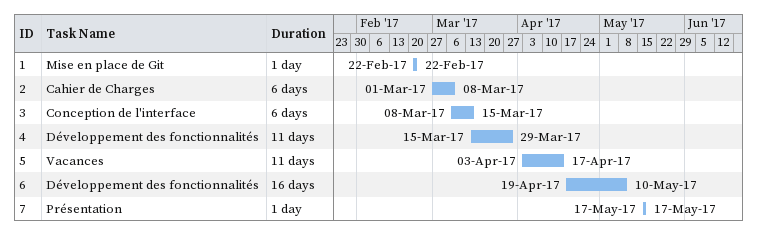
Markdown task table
| ID | Task | Duration | Start | Finish |
|---|---|---|---|---|
| 1 | Mise en place de Git | 1d | 2017-02-22 | 2017-02-22 |
| 2 | Cahier de Charges | 6d | 2017-03-01 | 2017-03-08 |
| 3 | Conception de l'interface | 6d | 2017-03-08 | 2017-03-15 |
| 4 | Développement des fonctionnalités | 11d | 2017-03-15 | 2017-03-29 |
| 5 | Vacances | 11d | 2017-04-03 | 2017-04-17 |
| 6 | Développement des fonctionnalités | 16d | 2017-04-19 | 2017-05-10 |
| 7 | Présentation | 1d | 2017-05-17 | 2017-05-17 |
